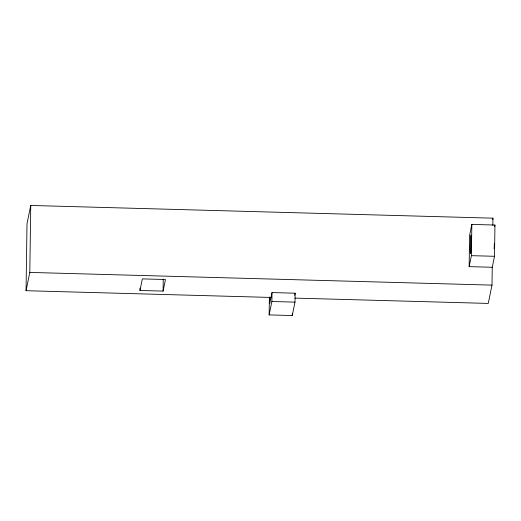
<?xml version="1.0" encoding="UTF-8"?>
<svg xmlns="http://www.w3.org/2000/svg" width="521" height="521" viewBox="0 0 521 521"><rect width="100%" height="100%" fill="white"/><g stroke="black" fill="none" stroke-linecap="round" stroke-linejoin="round"><path stroke-width="0.78" d="M271.011 297.445L26.05 290.705L27.001 223.75L30.752 205.456L492.951 218.169L492.846 225.469M26.05 290.705L29.808 272.418L30.752 205.456M139.98 290.471L142.357 278.885L165.463 279.517L163.086 291.102L139.98 290.471L140.012 288.048M163.086 291.102L163.255 279.002M269.852 297.087L269.761 303.541L272.014 292.568L295.127 293.199L294.997 302.128L292.248 315.544L269.136 314.905L269.39 297.146M269.136 314.905L271.89 301.496L272.014 292.568M292.248 315.544L292.268 313.929M492.254 267.273L469.147 266.635L469.59 235.388L471.837 224.414L494.95 225.046L494.507 256.293L492.254 267.273L492 285.124L488.249 303.417L294.938 298.103M469.147 266.635L471.401 255.661L471.837 224.414M294.697 295.29L295.127 293.199M492.625 219.758L492.951 218.169M494.631 226.615L494.95 225.046M471.401 255.661L494.507 256.293M29.808 272.418L492 285.124M271.89 301.496L294.997 302.128M494.338 243.287A9.261 0.449 -88.4 0 1 494.155 248.81M470.886 250.816A9.261 0.449 -88.4 0 0 471.101 235.355A9.261 0.449 -88.4 0 0 470.242 246.746A9.261 0.449 -88.4 0 0 470.886 250.816"/></g></svg>
